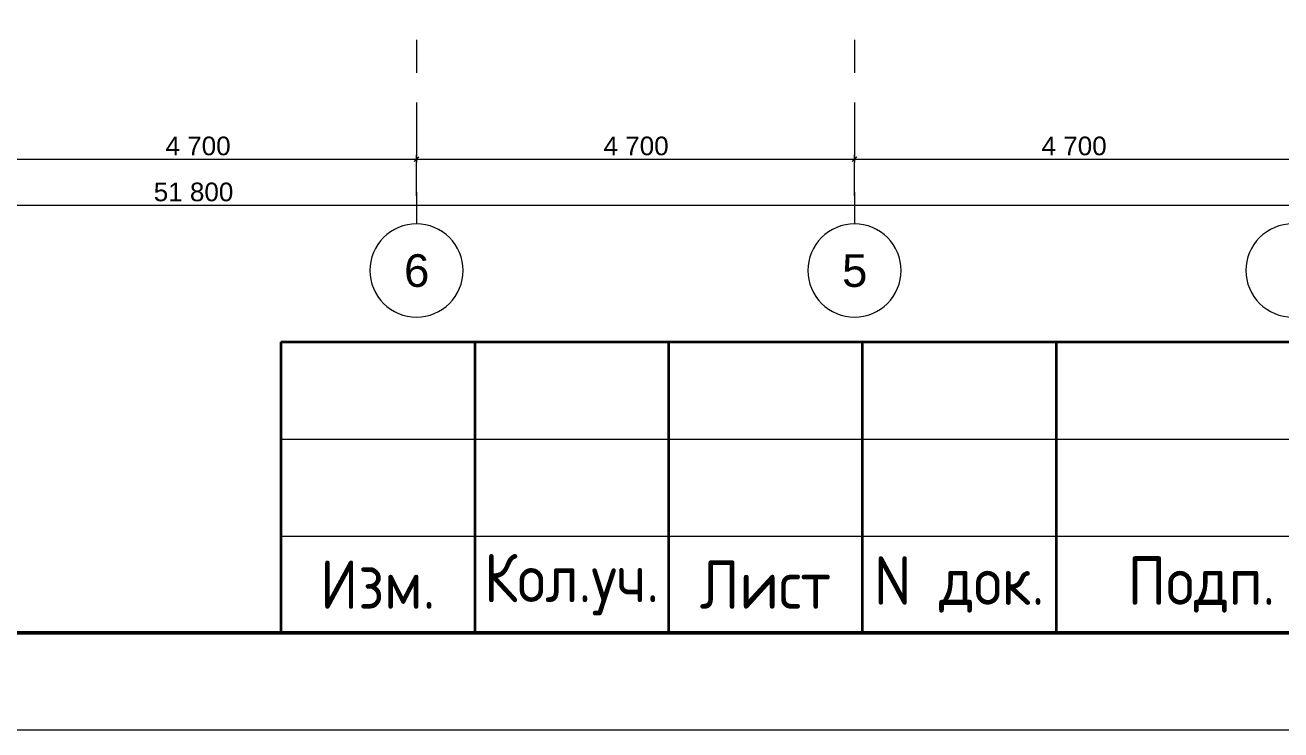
# Model space of a CAD drawing. Header units: millimetres. Extents: x 1499747 to 4230374, y -28481 to 441852.
# Drawn here: x 4045743 to 4059217, y 351399 to 358961 of the extents above; entities that cross this region are included whole.
import ezdxf
from ezdxf.enums import TextEntityAlignment as Align

# ---------------------------------------------------------------- set-up
doc = ezdxf.new("R2010")
doc.units = ezdxf.units.MM
doc.header["$MEASUREMENT"] = 0
doc.layers.add('Чертеж и Рисунок', color=7, linetype='Continuous')
doc.styles.add('РЎР“Р•РќР•Р\xa0Р\x98Р\xa0_РЎРўР\x98Р›Р¬_2', font='')
doc.styles.add('СПДС', font='isocpeur.ttf', dxfattribs={"width": 0.9})
doc.styles.get('РЎР“Р•РќР•Р\xa0Р\x98Р\xa0_РЎРўР\x98Р›Р¬_2').set_extended_font_data('GOST Common', italic=True)

# ---------------------------------------------------------------- blocks, each defined once
blk = doc.blocks.new('*U32')
at = {"lineweight": 0}
blk.add_lwpolyline([(-415, -5), (5, -5), (5, 292), (-415, 292)], close=True, dxfattribs=at)
at = {"color": 0, "linetype": 'Continuous', "lineweight": 50}
blk.add_lwpolyline([(-395, 287), (0, 287), (0, 0), (-395, 0)], close=True, dxfattribs=at)
at = {"lineweight": 35}
for points in [[(-120, 15), (-185, 15)], [(-185, 15), (-185, 0)], [(-175, 15), (-175, 0)], [(-165, 15), (-165, 0)], [(-155, 15), (-155, 0)], [(-145, 15), (-145, 0)]]:
    blk.add_lwpolyline(points, dxfattribs=at)
at = {"lineweight": 18}
for points in [[(-185, 10), (-120, 10)], [(-185, 5), (-120, 5)]]:
    blk.add_lwpolyline(points, dxfattribs=at)
at = {"lineweight": -2, "char_height": 2.5, "attachment_point": 5, "style": 'СПДС'}
for s, insert, width in [('Кол.уч.', (-170, 2.5), 10), ('N док.', (-150, 2.5), 10), ('Подп.', (-137.5, 2.5), 15), ('Изм.', (-180, 2.5), 10), ('Лист', (-160, 2.5), 10)]:
    blk.add_mtext(s, dxfattribs=dict(at, insert=insert, width=width))
at = {"style": 'СПДС'}
for tag, p in [('ШИФР_ПРОЕКТА_ЛИСТ2', (-65, 7.5)), ('ЛИСТ_второй', (-5, 5))]:
    blk.add_attdef(tag, text='', height=2.5, dxfattribs=at).set_placement(p, align=Align.MIDDLE_CENTER)

msp = doc.modelspace()

# ---------------------------------------------------------------- linework, layer by layer
at = {"layer": 'Чертеж и Рисунок', "color": 8, "linetype": 'Continuous', "lineweight": 15}
for points in [[(4049941.96679, 358802.04858), (4049941.96679, 358449.24804)], [(4054641.97397, 358802.04858), (4054641.97397, 358449.24804)], [(4049941.96679, 358131.74756), (4049941.96679, 357828.34709)], [(4054641.97397, 358131.74756), (4054641.97397, 357828.34709)], [(4049941.96679, 357828.34709), (4049941.96679, 357487.14657)], [(4054641.97397, 357828.34709), (4054641.97397, 357487.14657)], [(4049941.96679, 357169.64609), (4049941.96679, 356828.34557)], [(4054641.97397, 357169.64609), (4054641.97397, 356828.34557)]]:
    msp.add_lwpolyline(points, dxfattribs=at)
at = {"layer": 'Чертеж и Рисунок', "color": 7, "linetype": 'Continuous', "lineweight": 5}
for points in [[(4045241.95961, 357522.54663), (4049941.96679, 357522.54663)], [(4049966.96683, 357547.54666), (4049916.96675, 357497.54659)], [(4049941.96679, 357128.34602), (4049941.96679, 357569.4467)], [(4049941.96679, 357522.54663), (4054641.97397, 357522.54663)], [(4054666.97401, 357547.54666), (4054616.97393, 357497.54659)], [(4054641.97397, 357128.34602), (4054641.97397, 357569.4467)], [(4054641.97397, 357522.54663), (4059341.98115, 357522.54663)], [(4021641.89355, 357029.04587), (4073442.00269, 357029.04587)]]:
    msp.add_lwpolyline(points, dxfattribs=at)
at = {"layer": 'Чертеж и Рисунок', "color": 8, "linetype": 'Continuous', "lineweight": 15}
for points in [[(4050441.96755, 356328.3448, 0.4142135624), (4049941.96679, 356828.34557, 0.4142135624), (4049441.96603, 356328.3448, 0.4142135624), (4049941.96679, 355828.34404, 0.4142135624)], [(4055141.97474, 356328.3448, 0.4142135624), (4054641.97397, 356828.34557, 0.4142135624), (4054141.97321, 356328.3448, 0.4142135624), (4054641.97397, 355828.34404, 0.4142135624)], [(4059841.98192, 356328.3448, 0.4142135624), (4059341.98115, 356828.34557, 0.4142135624), (4058841.98039, 356328.3448, 0.4142135624), (4059341.98115, 355828.34404, 0.4142135624)]]:
    msp.add_lwpolyline(points, format="xyb", close=True, dxfattribs=at)

# ---------------------------------------------------------------- block references
at = {"lineweight": 0, "xscale": 207.9448740141517, "yscale": 207.9448740141517, "zscale": 207.9448740141517}
msp.add_blockref('*U32', (4086956.71919, 352439.18272), dxfattribs=at)

# ---------------------------------------------------------------- texts
at = {"layer": 'Чертеж и Рисунок', "color": 7, "linetype": 'Continuous', "lineweight": 15, "char_height": 200.0004799, "attachment_point": 7, "style": 'РЎР“Р•РќР•Р\xa0Р\x98Р\xa0_РЎРўР\x98Р›Р¬_2'}
for s, insert in [('\\A1;{\\pql;\\fArial|b0|i0|c204|p0;\\W1.000000;4 700}', (4047248.77633, 357561.78329)), ('\\A1;{\\pql;\\fArial|b0|i0|c204|p0;\\W1.000000;4 700}', (4051948.73818, 357561.78329)), ('\\A1;{\\pql;\\fArial|b0|i0|c204|p0;\\W1.000000;4 700}', (4056648.80804, 357561.78329)), ('\\A1;{\\pql;\\fArial|b0|i0|c204|p0;\\W1.000000;51 800}', (4047122.48017, 357068.23721))]:
    msp.add_mtext(s, dxfattribs=dict(at, insert=insert))
at = {"layer": 'Чертеж и Рисунок', "color": 8, "linetype": 'Continuous', "lineweight": 15, "char_height": 350.0007754, "attachment_point": 7, "style": 'РЎР“Р•РќР•Р\xa0Р\x98Р\xa0_РЎРўР\x98Р›Р¬_2'}
for s, insert in [('\\A1;{\\pql;\\fArial|b0|i0|c204|p0;\\W1.000000;6}', (4049808.42726, 356147.45532)), ('\\A1;{\\pql;\\fArial|b0|i0|c204|p0;\\W1.000000;5}', (4054508.49712, 356147.45532))]:
    msp.add_mtext(s, dxfattribs=dict(at, insert=insert))

doc.saveas('drawing.dxf')
